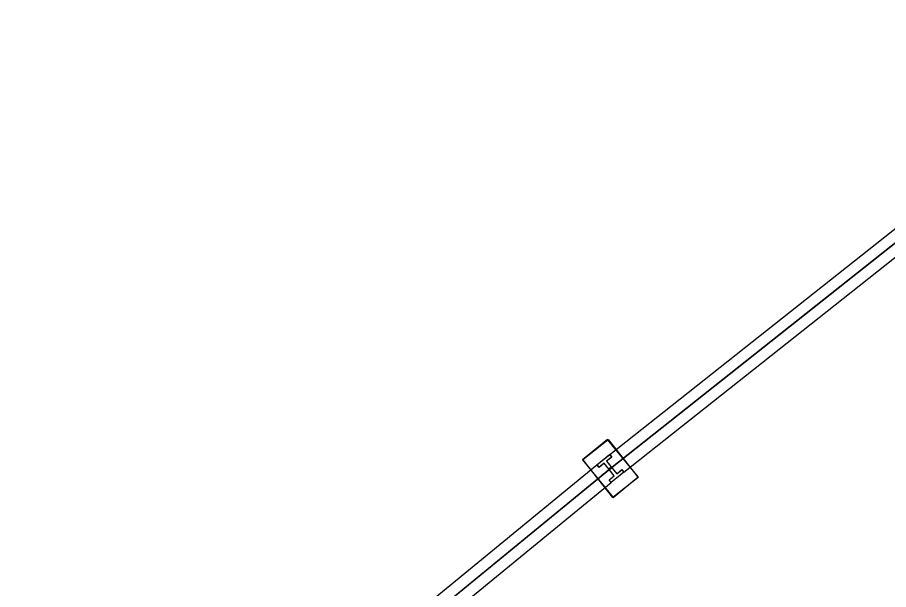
# Model space of a CAD drawing. Extents: x 421500 to 422711, y 436000 to 437000.
# Drawn here: x 422008.149 to 422010.844, y 436550.032 to 436551.803 of the extents above; entities that cross this region are included whole.
import ezdxf

# ---------------------------------------------------------------- set-up
doc = ezdxf.new("R2010")
doc.units = 0
doc.layers.get('0').update_dxf_attribs({"color": 210})
for name, color, linetype in [('Pr-KerbEdge', 8, 'Continuous'), ('Pr-PGR', 7, 'Continuous'), ('Pr-PGR-Panels', 4, 'Continuous')]:
    doc.layers.add(name, color=color, linetype=linetype)

# ---------------------------------------------------------------- blocks, each defined once
blk = doc.blocks.new('plan-pgr-2')
for p, q in [((1.975, 0.035), (0.025, 0.035)), ((0, 0), (2, 0)), ((1.975, -0.035), (0.025, -0.035))]:
    blk.add_line(p, q)
for points in [[(0.05, -0.075), (0.05, 0.075), (-0.05, 0.075), (-0.05, -0.075)], [(2.05, 0.075), (2.05, -0.075), (1.95, -0.075), (1.95, 0.075)]]:
    blk.add_lwpolyline(points, close=True)
at = {"flags": 128}
for points in [[(-0.025, 0.035), (0.025, 0.035), (0.025, 0.025), (0.005, 0.025), (0.005, -0.025), (0.025, -0.025), (0.025, -0.035), (-0.025, -0.035), (-0.025, -0.025), (-0.005, -0.025), (-0.005, 0.025), (-0.025, 0.025)], [(1.975, 0.035), (2.025, 0.035), (2.025, 0.025), (2.005, 0.025), (2.005, -0.025), (2.025, -0.025), (2.025, -0.035), (1.975, -0.035), (1.975, -0.025), (1.995, -0.025), (1.995, 0.025), (1.975, 0.025)]]:
    blk.add_lwpolyline(points, close=True, dxfattribs=at)
for centre in [(0, 0), (2, 0)]:
    blk.add_circle(centre, 0.0025)

msp = doc.modelspace()

# ---------------------------------------------------------------- linework, layer by layer
at = {"layer": 'Pr-KerbEdge'}
msp.add_arc((422086.9238, 436454.9562), 118.125, 133.732121, 133.732121, dxfattribs=at)
at = {"layer": 'Pr-PGR', "flags": 128}
msp.add_lwpolyline([(422006.6555, 436542.4742), (422005.9799, 436543.2115), (422004.6286, 436544.686), (422005.4059, 436546.5287), (422006.9108, 436547.846), (422008.4364, 436549.1393), (422009.9832, 436550.4071), (422011.5509, 436551.6491), (422013.1379, 436552.8662), (422014.745, 436554.0567), (422016.3711, 436555.2211), (422018.0084, 436556.3696), (422019.7987, 436557.2612), (422021.7162, 436557.8297)], dxfattribs=at)

# ---------------------------------------------------------------- block references
at = {"layer": 'Pr-PGR-Panels'}
for p, rotation in [((422011.5509, 436551.6491), 218.3882916120591), ((422009.9832, 436550.4071), 219.3403779330918)]:
    msp.add_blockref('plan-pgr-2', p, dxfattribs=dict(at, rotation=rotation))

doc.saveas('drawing.dxf')
